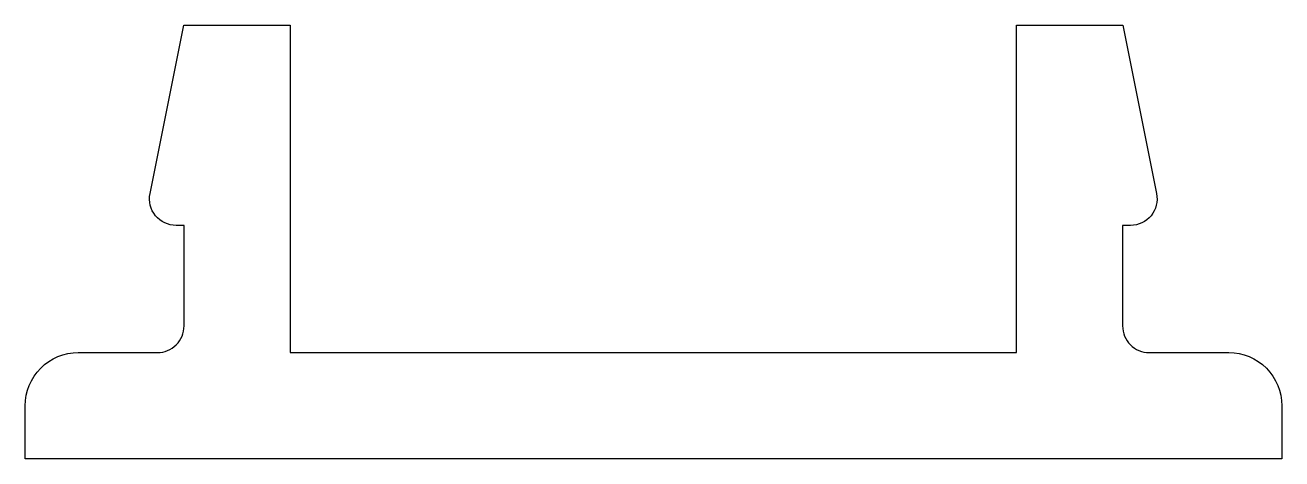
# Model space of a CAD drawing. Extents: x 264.1 to 278.3, y 267.2 to 272.1.
import ezdxf

# ---------------------------------------------------------------- set-up
doc = ezdxf.new("R2010")
doc.units = 0
doc.layers.add('ANA', color=220, linetype='CONTINUOUS')

msp = doc.modelspace()

# ---------------------------------------------------------------- linework, layer by layer
at = {"layer": 'ANA', "color": 220}
msp.add_lwpolyline([(264.103, 267.219), (264.103, 267.819, -0.414214), (264.703, 268.419), (265.598, 268.419, 0.414214), (265.898, 268.719), (265.898, 269.854), (265.808, 269.854, -0.473285), (265.514, 270.213), (265.894, 272.115), (267.098, 272.115), (267.098, 268.419), (275.301, 268.419), (275.301, 272.115), (276.504, 272.115), (276.885, 270.213, -0.473285), (276.591, 269.854), (276.501, 269.854), (276.501, 268.719, 0.414214), (276.801, 268.419), (277.701, 268.419, -0.414214), (278.301, 267.819), (278.301, 267.219)], format="xyb", close=True, dxfattribs=at)

doc.saveas('drawing.dxf')
